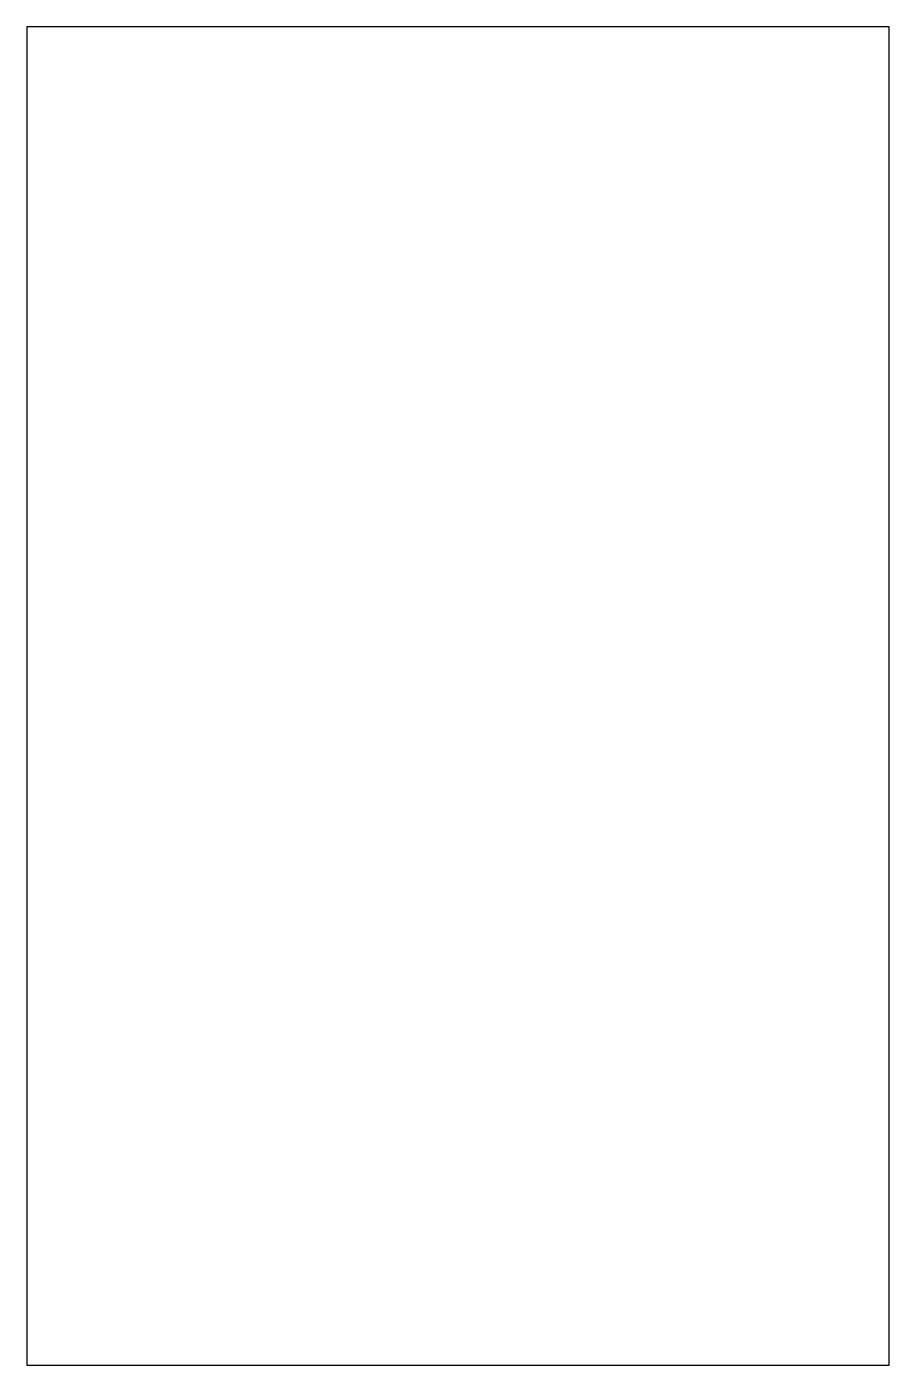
# Paper-space layout 'Presentación1' of a CAD drawing. Header units: millimetres. Extents: x 19 to 204, y 4 to 291.
import ezdxf

# ---------------------------------------------------------------- set-up
doc = ezdxf.new("R2010")
doc.units = ezdxf.units.MM
doc.layers.add('CajetinLine', color=150, linetype='Continuous')

psp = doc.layouts.new('Presentación1')

# ---------------------------------------------------------------- linework, layer by layer
at = {"layer": 'CajetinLine'}
for p, q in [((203.58, 291.17), (18.58, 291.17)), ((18.58, 291.17), (18.58, 4.17)), ((203.58, 4.17), (203.58, 291.17)), ((18.58, 4.17), (203.58, 4.17))]:
    psp.add_line(p, q, dxfattribs=at)

doc.saveas('drawing.dxf')
